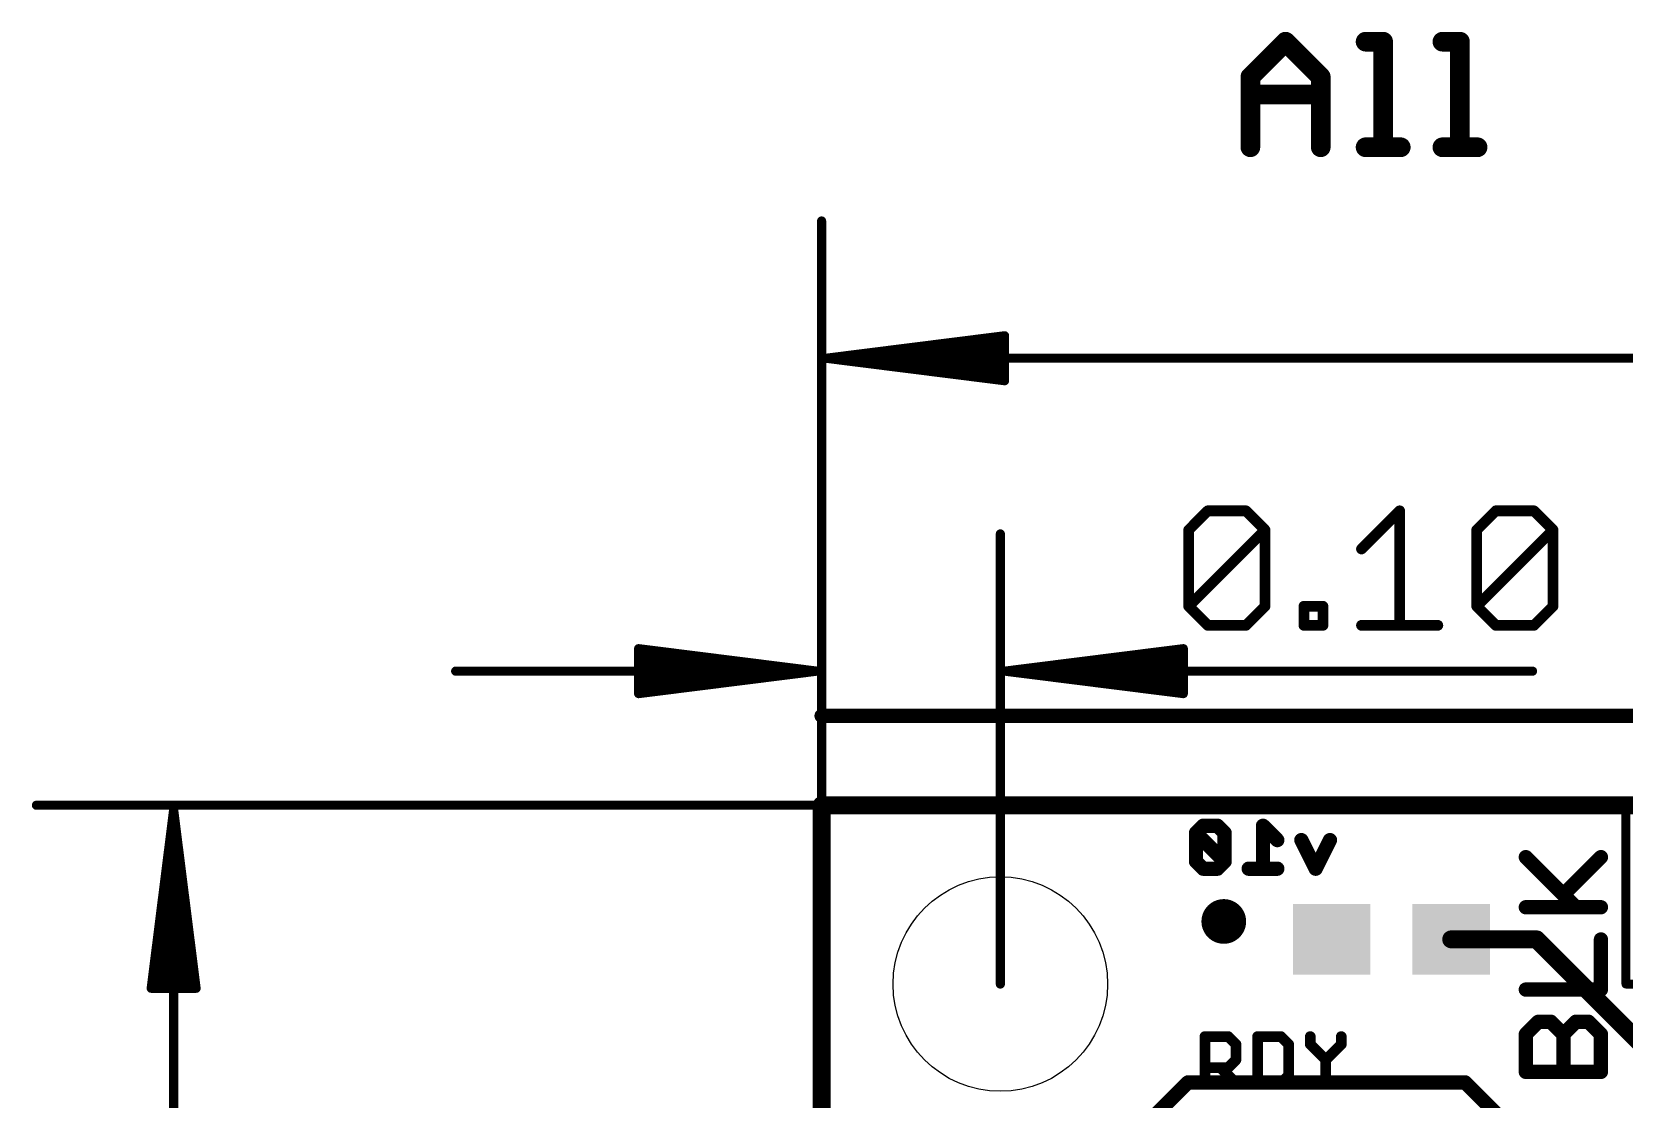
# Model space of a CAD drawing. Extents: x -11.6 to 46, y -5.8 to 74.7.
# Drawn here: x -11.22 to 11.4, y 59.32 to 74.49 of the extents above; entities that cross this region are included whole.
import ezdxf

# ---------------------------------------------------------------- set-up
doc = ezdxf.new("R2010")
doc.units = 0
for name, color, linetype in [('1', 12, 'CONTINUOUS'), ('16', 132, 'CONTINUOUS'), ('20', 53, 'CONTINUOUS'), ('21', 41, 'CONTINUOUS'), ('24', 53, 'CONTINUOUS'), ('47', 253, 'CONTINUOUS'), ('49', 253, 'CONTINUOUS')]:
    doc.layers.add(name, color=color, linetype=linetype)

# ---------------------------------------------------------------- blocks, each defined once
blk = doc.blocks.new('RECT')
blk.add_solid([(-0.5, -0.5), (0.5, -0.5), (-0.5, 0.5), (0.5, 0.5)])
blk = doc.blocks.new('PIE')
at = {"const_width": 0.5}
blk.add_lwpolyline([(0, -0.25, 1), (0, 0.25, 1), (0, -0.25)], format="xyb", dxfattribs=at)

msp = doc.modelspace()

# ---------------------------------------------------------------- linework, layer by layer
at = {"layer": '1', "const_width": 0.254}
for points in [[(0, 0), (0, 63.5)], [(0, 63.5), (38.1, 63.5)], [(10.16, 61.595), (8.9463, 61.595)], [(12.0523, 59.7028), (10.16, 61.595)]]:
    msp.add_lwpolyline(points, dxfattribs=at)
at = {"layer": '1', "const_width": 0.127}
for points in [[(0.0635, 63.5, 1), (-0.0635, 63.5)], [(0, 63.5635, 1), (0, 63.4365)], [(8.9463, 61.6585, 1), (8.9463, 61.5315)], [(10.2049, 61.6399, 1), (10.1151, 61.5501)], [(10.16, 61.5315, 1), (10.16, 61.6585)]]:
    msp.add_lwpolyline(points, format="xyb", dxfattribs=at)
at = {"layer": '16'}
for points, const_width in [([(0, 0), (0, 63.5)], 0.254), ([(0, 63.5), (38.1, 63.5)], 0.254), ([(5.4221, 63.2085), (5.3204, 63.1068)], 0.2032), ([(5.3204, 63.1068), (5.3204, 62.7)], 0.2032), ([(5.7272, 62.7), (5.3204, 63.1068)], 0.2032), ([(5.6255, 63.2085), (5.4221, 63.2085)], 0.2032), ([(5.7272, 63.1068), (5.6255, 63.2085)], 0.2032), ([(5.7272, 62.7), (5.7272, 63.1068)], 0.2032), ([(6.4756, 63.0051), (6.2722, 63.2085)], 0.2032), ([(6.2722, 63.2085), (6.2722, 62.5984)], 0.2032), ([(7.0207, 62.5984), (6.8173, 63.0051)], 0.2032), ([(7.224, 63.0051), (7.0207, 62.5984)], 0.2032), ([(5.3204, 62.7), (5.4221, 62.5984)], 0.2032), ([(5.4221, 62.5984), (5.6255, 62.5984)], 0.2032), ([(5.6255, 62.5984), (5.7272, 62.7)], 0.2032), ([(6.4756, 62.5984), (6.0689, 62.5984)], 0.2032), ([(5.207, 59.563), (2.794, 57.15)], 0.2032), ([(9.144, 59.563), (5.207, 59.563)], 0.2032), ([(9.906, 58.801), (9.144, 59.563)], 0.2032)]:
    msp.add_lwpolyline(points, dxfattribs=dict(at, const_width=const_width))
for points, const_width in [([(0.0635, 63.5, 1), (-0.0635, 63.5)], 0.127), ([(0, 63.5635, 1), (0, 63.4365)], 0.127), ([(5.3712, 63.1068, 1), (5.2696, 63.1068)], 0.1016), ([(5.3564, 63.1427, 1), (5.2845, 63.0709)], 0.1016), ([(5.2845, 63.1427, 1), (5.3564, 63.0709)], 0.1016), ([(5.4221, 63.2593, 1), (5.4221, 63.1577)], 0.1016), ([(5.4581, 63.1725, 1), (5.3862, 63.2444)], 0.1016), ([(5.6614, 63.2444, 1), (5.5896, 63.1725)], 0.1016), ([(5.6255, 63.1577, 1), (5.6255, 63.2593)], 0.1016), ([(5.778, 63.1068, 1), (5.6764, 63.1068)], 0.1016), ([(5.6913, 63.0709, 1), (5.7631, 63.1427)], 0.1016), ([(6.3082, 63.2444, 1), (6.2363, 63.1725)], 0.1016), ([(6.323, 63.2085, 1), (6.2214, 63.2085)], 0.1016), ([(6.4397, 62.9692, 1), (6.5115, 63.041)], 0.1016), ([(6.8627, 63.0278, 1), (6.7718, 62.9824)], 0.1016), ([(7.2695, 62.9824, 1), (7.1786, 63.0278)], 0.1016), ([(5.3564, 62.736, 1), (5.2845, 62.6641)], 0.1016), ([(5.2696, 62.7, 1), (5.3712, 62.7)], 0.1016), ([(5.4221, 62.6492, 1), (5.4221, 62.5476)], 0.1016), ([(5.3862, 62.5624, 1), (5.4581, 62.6343)], 0.1016), ([(5.5896, 62.6343, 1), (5.6614, 62.5624)], 0.1016), ([(5.6255, 62.5476, 1), (5.6255, 62.6492)], 0.1016), ([(5.6764, 62.7, 1), (5.778, 62.7)], 0.1016), ([(5.7631, 62.6641, 1), (5.6913, 62.736)], 0.1016), ([(5.6913, 62.6641, 1), (5.7631, 62.736)], 0.1016), ([(6.0689, 62.6492, 1), (6.0689, 62.5476)], 0.1016), ([(6.4756, 62.5476, 1), (6.4756, 62.6492)], 0.1016), ([(6.2214, 62.5984, 1), (6.323, 62.5984)], 0.1016), ([(6.9752, 62.6211, 1), (7.0661, 62.5756)], 0.1016), ([(6.9752, 62.5756, 1), (7.0661, 62.6211)], 0.1016), ([(5.207, 59.6138, 1), (5.207, 59.5122)], 0.1016), ([(5.2429, 59.5271, 1), (5.1711, 59.5989)], 0.1016), ([(9.1799, 59.5989, 1), (9.1081, 59.5271)], 0.1016), ([(9.144, 59.5122, 1), (9.144, 59.6138)], 0.1016)]:
    msp.add_lwpolyline(points, format="xyb", dxfattribs=dict(at, const_width=const_width))
at = {"layer": '20', "const_width": 0.2032}
for points in [[(38.1, 63.5), (0, 63.5)], [(0, 63.5), (0, 0)]]:
    msp.add_lwpolyline(points, dxfattribs=at)
at = {"layer": '20', "const_width": 0.1016}
for points in [[(0, 63.5508, 1), (0, 63.4492)], [(0.0508, 63.5, 1), (-0.0508, 63.5)]]:
    msp.add_lwpolyline(points, format="xyb", dxfattribs=at)
at = {"layer": '20'}
msp.add_circle((2.54, 60.96), 1.524, dxfattribs=at)
at = {"layer": '21'}
for points, const_width in [([(11.4618, 63.5, 1), (11.3982, 63.5)], 0.0635), ([(11.43, 63.5318, 1), (11.43, 63.4682)], 0.0635), ([(10.0426, 62.7989, 1), (9.9708, 62.7271)], 0.1016), ([(11.1103, 62.7271, 1), (11.0385, 62.7989)], 0.1016), ([(10.5046, 62.2651, 1), (10.5765, 62.1932)], 0.1016), ([(10.0067, 62.102, 1), (10.0067, 62.0004)], 0.1016), ([(10.6826, 62.0153, 1), (10.7544, 62.0871)], 0.1016), ([(11.0744, 62.0004, 1), (11.0744, 62.102)], 0.1016), ([(11.1252, 61.5936, 1), (11.0236, 61.5936)], 0.1016), ([(10.0067, 60.9326, 1), (10.0067, 60.831)], 0.1016), ([(11.0236, 60.8818, 1), (11.1252, 60.8818)], 0.1016), ([(11.0744, 60.831, 1), (11.0744, 60.9326)], 0.1016), ([(11.43, 60.9918, 1), (11.43, 60.9282)], 0.0635), ([(11.3982, 60.96, 1), (11.4618, 60.96)], 0.0635), ([(10.1846, 60.475, 1), (10.1846, 60.3734)], 0.1016), ([(10.2206, 60.3883, 1), (10.1487, 60.4601)], 0.1016), ([(10.3985, 60.4601, 1), (10.3267, 60.3883)], 0.1016), ([(10.3626, 60.3734, 1), (10.3626, 60.475)], 0.1016), ([(10.7185, 60.475, 1), (10.7185, 60.3734)], 0.1016), ([(10.7544, 60.3883, 1), (10.6826, 60.4601)], 0.1016), ([(10.9324, 60.4601, 1), (10.8605, 60.3883)], 0.1016), ([(10.8964, 60.3734, 1), (10.8964, 60.475)], 0.1016), ([(5.4856, 60.2139, 1), (5.4094, 60.2139)], 0.0762), ([(5.4475, 60.252, 1), (5.4475, 60.1758)], 0.0762), ([(5.8049, 60.2408, 1), (5.751, 60.1869)], 0.0762), ([(5.7779, 60.1758, 1), (5.7779, 60.252)], 0.0762), ([(6.234, 60.2139, 1), (6.1578, 60.2139)], 0.0762), ([(6.1959, 60.252, 1), (6.1959, 60.1758)], 0.0762), ([(6.5533, 60.2408, 1), (6.4994, 60.1869)], 0.0762), ([(6.5263, 60.1758, 1), (6.5263, 60.252)], 0.0762), ([(6.9824, 60.2139, 1), (6.9062, 60.2139)], 0.0762), ([(7.423, 60.2139, 1), (7.3468, 60.2139)], 0.0762), ([(10.0575, 60.2463, 1), (9.9559, 60.2463)], 0.1016), ([(9.9708, 60.2822, 1), (10.0426, 60.2103)], 0.1016), ([(10.5913, 60.2463, 1), (10.4897, 60.2463)], 0.1016), ([(10.5046, 60.2822, 1), (10.5765, 60.2103)], 0.1016), ([(10.5046, 60.2103, 1), (10.5765, 60.2822)], 0.1016), ([(11.1252, 60.2463, 1), (11.0236, 60.2463)], 0.1016), ([(11.0385, 60.2103, 1), (11.1103, 60.2822)], 0.1016), ([(5.9262, 60.1037, 1), (5.85, 60.1037)], 0.0762), ([(5.8612, 60.0768, 1), (5.915, 60.1306)], 0.0762), ([(6.6746, 60.1037, 1), (6.5984, 60.1037)], 0.0762), ([(6.6096, 60.0768, 1), (6.6635, 60.1306)], 0.0762), ([(6.9712, 60.1306, 1), (6.9173, 60.0768)], 0.0762), ([(6.9062, 60.1037, 1), (6.9824, 60.1037)], 0.0762), ([(7.3468, 60.1037, 1), (7.423, 60.1037)], 0.0762), ([(7.4119, 60.0768, 1), (7.358, 60.1306)], 0.0762), ([(5.4475, 59.8113, 1), (5.4475, 59.7351)], 0.0762), ([(5.6947, 59.8002, 1), (5.6408, 59.7463)], 0.0762), ([(5.751, 59.8002, 1), (5.8049, 59.7463)], 0.0762), ([(5.7779, 59.7351, 1), (5.7779, 59.8113)], 0.0762), ([(5.85, 59.8834, 1), (5.9262, 59.8834)], 0.0762), ([(5.915, 59.8564, 1), (5.8612, 59.9103)], 0.0762), ([(6.6635, 59.6361, 1), (6.6096, 59.69)], 0.0762), ([(7.2027, 59.8834, 1), (7.1265, 59.8834)], 0.0762), ([(7.1377, 59.9103, 1), (7.1915, 59.8564)], 0.0762), ([(7.1377, 59.8564, 1), (7.1915, 59.9103)], 0.0762), ([(10.0067, 59.7632, 1), (10.0067, 59.6616)], 0.1016), ([(9.9559, 59.7124, 1), (10.0575, 59.7124)], 0.1016), ([(10.4897, 59.7124, 1), (10.5913, 59.7124)], 0.1016), ([(11.0236, 59.7124, 1), (11.1252, 59.7124)], 0.1016), ([(11.0744, 59.6616, 1), (11.0744, 59.7632)], 0.1016), ([(5.4094, 59.5529, 1), (5.4856, 59.5529)], 0.0762), ([(5.8612, 59.526, 1), (5.915, 59.5798)], 0.0762), ([(6.1959, 59.591, 1), (6.1959, 59.5148)], 0.0762), ([(6.1578, 59.5529, 1), (6.234, 59.5529)], 0.0762), ([(6.4994, 59.5798, 1), (6.5533, 59.526)], 0.0762), ([(6.5263, 59.5148, 1), (6.5263, 59.591)], 0.0762), ([(6.5984, 59.6631, 1), (6.6746, 59.6631)], 0.0762), ([(7.1265, 59.5529, 1), (7.2027, 59.5529)], 0.0762)]:
    msp.add_lwpolyline(points, format="xyb", dxfattribs=dict(at, const_width=const_width))
for points, const_width in [([(11.43, 60.96), (11.43, 63.5)], 0.127), ([(11.43, 63.5), (26.67, 63.5)], 0.127), ([(10.7185, 62.0512), (10.0067, 62.763)], 0.2032), ([(10.5405, 62.2291), (11.0744, 62.763)], 0.2032), ([(10.0067, 62.0512), (11.0744, 62.0512)], 0.2032), ([(11.0744, 60.8818), (11.0744, 61.5936)], 0.2032), ([(10.0067, 60.8818), (11.0744, 60.8818)], 0.2032), ([(26.67, 60.96), (11.43, 60.96)], 0.127), ([(10.0067, 60.2463), (10.1846, 60.4242)], 0.2032), ([(10.1846, 60.4242), (10.3626, 60.4242)], 0.2032), ([(10.3626, 60.4242), (10.5405, 60.2463)], 0.2032), ([(10.5405, 60.2463), (10.7185, 60.4242)], 0.2032), ([(10.7185, 60.4242), (10.8964, 60.4242)], 0.2032), ([(10.8964, 60.4242), (11.0744, 60.2463)], 0.2032), ([(5.4475, 59.5529), (5.4475, 60.2139)], 0.1524), ([(5.4475, 60.2139), (5.7779, 60.2139)], 0.1524), ([(5.7779, 60.2139), (5.8881, 60.1037)], 0.1524), ([(6.1959, 60.2139), (6.1959, 59.5529)], 0.1524), ([(6.5263, 60.2139), (6.1959, 60.2139)], 0.1524), ([(6.6365, 60.1037), (6.5263, 60.2139)], 0.1524), ([(6.9443, 60.2139), (6.9443, 60.1037)], 0.1524), ([(7.3849, 60.1037), (7.3849, 60.2139)], 0.1524), ([(10.0067, 59.7124), (10.0067, 60.2463)], 0.2032), ([(10.5405, 59.7124), (10.5405, 60.2463)], 0.2032), ([(11.0744, 60.2463), (11.0744, 59.7124)], 0.2032), ([(5.8881, 60.1037), (5.8881, 59.8834)], 0.1524), ([(6.6365, 59.6631), (6.6365, 60.1037)], 0.1524), ([(6.9443, 60.1037), (7.1646, 59.8834)], 0.1524), ([(7.1646, 59.8834), (7.3849, 60.1037)], 0.1524), ([(5.7779, 59.7732), (5.4475, 59.7732)], 0.1524), ([(5.6678, 59.7732), (5.8881, 59.5529)], 0.1524), ([(5.8881, 59.8834), (5.7779, 59.7732)], 0.1524), ([(6.5263, 59.5529), (6.6365, 59.6631)], 0.1524), ([(7.1646, 59.8834), (7.1646, 59.5529)], 0.1524), ([(11.0744, 59.7124), (10.0067, 59.7124)], 0.2032), ([(6.1959, 59.5529), (6.5263, 59.5529)], 0.1524)]:
    msp.add_lwpolyline(points, dxfattribs=dict(at, const_width=const_width))
at = {"layer": '24'}
msp.add_point((5.715, 61.849), dxfattribs=at)
at = {"layer": '47'}
for points, const_width in [([(6.0928, 73.8471), (6.5928, 74.3471)], 0.2794), ([(6.5928, 74.3471), (7.0927, 73.8471)], 0.2794), ([(7.73, 74.3471), (7.98, 74.3471)], 0.2794), ([(7.98, 74.3471), (7.98, 72.8472)], 0.2794), ([(8.8214, 74.3471), (9.0714, 74.3471)], 0.2794), ([(9.0714, 74.3471), (9.0714, 72.8472)], 0.2794), ([(6.0928, 72.8472), (6.0928, 73.8471)], 0.2794), ([(7.0927, 73.8471), (7.0927, 72.8472)], 0.2794), ([(6.0928, 73.5971), (7.0927, 73.5971)], 0.2794), ([(7.73, 72.8472), (8.2299, 72.8472)], 0.2794), ([(8.8214, 72.8472), (9.3214, 72.8472)], 0.2794), ([(0, 63.5), (0, 71.8)], 0.13), ([(0.065, 69.85), (2.6, 70.1692)], 0.13), ([(0.065, 69.85), (2.6, 70.11)], 0.13), ([(2.6, 70.1692), (2.6, 69.5308)], 0.13), ([(0.065, 69.85), (2.6, 69.98)], 0.13), ([(0.065, 69.85), (38.035, 69.85)], 0.13), ([(2.6, 69.5308), (0.065, 69.85)], 0.13), ([(2.6, 69.72), (0.065, 69.85)], 0.13), ([(2.6, 69.59), (0.065, 69.85)], 0.13), ([(5.2162, 67.4115), (5.4874, 67.6827)], 0.1524), ([(5.4874, 67.6827), (6.0297, 67.6827)], 0.1524), ([(6.0297, 67.6827), (6.3009, 67.4115)], 0.1524), ([(7.6719, 67.1404), (8.2143, 67.6827)], 0.1524), ([(8.2143, 67.6827), (8.2143, 66.0557)], 0.1524), ([(9.3091, 67.4115), (9.5803, 67.6827)], 0.1524), ([(9.5803, 67.6827), (10.1226, 67.6827)], 0.1524), ([(10.1226, 67.6827), (10.3938, 67.4115)], 0.1524), ([(5.2162, 66.3269), (5.2162, 67.4115)], 0.1524), ([(5.2162, 66.3269), (6.3009, 67.4115)], 0.1524), ([(6.3009, 67.4115), (6.3009, 66.3269)], 0.1524), ([(9.3091, 66.3269), (9.3091, 67.4115)], 0.1524), ([(9.3091, 66.3269), (10.3938, 67.4115)], 0.1524), ([(10.3938, 67.4115), (10.3938, 66.3269)], 0.1524), ([(0, 60.96), (0, 67.355)], 0.13), ([(2.54, 60.96), (2.54, 67.355)], 0.13), ([(5.4874, 66.0557), (5.2162, 66.3269)], 0.1524), ([(6.3009, 66.3269), (6.0297, 66.0557)], 0.1524), ([(6.8534, 66.0557), (6.8534, 66.3269)], 0.1524), ([(6.8534, 66.3269), (7.1245, 66.3269)], 0.1524), ([(7.1245, 66.3269), (7.1245, 66.0557)], 0.1524), ([(9.5803, 66.0557), (9.3091, 66.3269)], 0.1524), ([(10.3938, 66.3269), (10.1226, 66.0557)], 0.1524), ([(6.0297, 66.0557), (5.4874, 66.0557)], 0.1524), ([(7.1245, 66.0557), (6.8534, 66.0557)], 0.1524), ([(7.6719, 66.0557), (8.7566, 66.0557)], 0.1524), ([(10.1226, 66.0557), (9.5803, 66.0557)], 0.1524), ([(-0.065, 65.405), (-2.6, 65.7242)], 0.13), ([(-2.6, 65.7242), (-2.6, 65.0858)], 0.13), ([(-0.065, 65.405), (-2.6, 65.665)], 0.13), ([(2.605, 65.405), (5.14, 65.7242)], 0.13), ([(2.605, 65.405), (5.14, 65.665)], 0.13), ([(5.14, 65.7242), (5.14, 65.0858)], 0.13), ([(-0.065, 65.405), (-5.2, 65.405)], 0.13), ([(-0.065, 65.405), (-2.6, 65.535)], 0.13), ([(-2.6, 65.0858), (-0.065, 65.405)], 0.13), ([(-2.6, 65.275), (-0.065, 65.405)], 0.13), ([(-2.6, 65.145), (-0.065, 65.405)], 0.13), ([(2.605, 65.405), (5.14, 65.535)], 0.13), ([(2.605, 65.405), (10.1028, 65.405)], 0.13), ([(5.14, 65.0858), (2.605, 65.405)], 0.13), ([(5.14, 65.275), (2.605, 65.405)], 0.13), ([(5.14, 65.145), (2.605, 65.405)], 0.13), ([(0, 63.5), (-11.1575, 63.5)], 0.13), ([(-9.2075, 63.435), (-9.5267, 60.9)], 0.13), ([(-9.2075, 63.435), (-9.4675, 60.9)], 0.13), ([(-9.2075, 63.435), (-9.3375, 60.9)], 0.13), ([(-9.2075, 0.065), (-9.2075, 63.435)], 0.13), ([(-8.8883, 60.9), (-9.2075, 63.435)], 0.13), ([(-9.0775, 60.9), (-9.2075, 63.435)], 0.13), ([(-8.9475, 60.9), (-9.2075, 63.435)], 0.13), ([(-9.5267, 60.9), (-8.8883, 60.9)], 0.13)]:
    msp.add_lwpolyline(points, dxfattribs=dict(at, const_width=const_width))
for points, const_width in [([(6.6422, 74.3965, 1), (6.5434, 74.2977)], 0.1397), ([(6.6422, 74.2977, 1), (6.5434, 74.3965)], 0.1397), ([(7.73, 74.4169, 1), (7.73, 74.2772)], 0.1397), ([(8.0498, 74.3471, 1), (7.9101, 74.3471)], 0.1397), ([(7.98, 74.2772, 1), (7.98, 74.4169)], 0.1397), ([(8.8214, 74.4169, 1), (8.8214, 74.2772)], 0.1397), ([(9.1412, 74.3471, 1), (9.0015, 74.3471)], 0.1397), ([(9.0714, 74.2772, 1), (9.0714, 74.4169)], 0.1397), ([(6.1627, 73.8471, 1), (6.023, 73.8471)], 0.1397), ([(6.0434, 73.8965, 1), (6.1422, 73.7977)], 0.1397), ([(7.1626, 73.8471, 1), (7.0229, 73.8471)], 0.1397), ([(7.0434, 73.7977, 1), (7.1421, 73.8965)], 0.1397), ([(6.0928, 73.667, 1), (6.0928, 73.5273)], 0.1397), ([(7.0927, 73.5273, 1), (7.0927, 73.667)], 0.1397), ([(6.023, 72.8472, 1), (6.1627, 72.8472)], 0.1397), ([(7.0229, 72.8472, 1), (7.1626, 72.8472)], 0.1397), ([(7.73, 72.9171, 1), (7.73, 72.7773)], 0.1397), ([(7.9101, 72.8472, 1), (8.0498, 72.8472)], 0.1397), ([(8.2299, 72.7773, 1), (8.2299, 72.9171)], 0.1397), ([(8.8214, 72.9171, 1), (8.8214, 72.7773)], 0.1397), ([(9.0015, 72.8472, 1), (9.1412, 72.8472)], 0.1397), ([(9.3214, 72.7773, 1), (9.3214, 72.9171)], 0.1397), ([(0.0325, 71.8, 1), (-0.0325, 71.8)], 0.065), ([(2.6325, 70.1692, 1), (2.5675, 70.1692)], 0.065), ([(2.6041, 70.137, 1), (2.5959, 70.2015)], 0.065), ([(2.6033, 70.0777, 1), (2.5967, 70.1423)], 0.065), ([(2.6017, 69.9475, 1), (2.5983, 70.0125)], 0.065), ([(0.065, 69.8825, 1), (0.065, 69.8175)], 0.065), ([(0.0691, 69.8822, 1), (0.0609, 69.8178)], 0.065), ([(0.0633, 69.8825, 1), (0.0667, 69.8175)], 0.065), ([(0.0667, 69.8825, 1), (0.0633, 69.8175)], 0.065), ([(0.0683, 69.8823, 1), (0.0617, 69.8177)], 0.065), ([(0.0617, 69.8823, 1), (0.0683, 69.8177)], 0.065), ([(0.0609, 69.8822, 1), (0.0691, 69.8178)], 0.065), ([(2.5983, 69.6875, 1), (2.6017, 69.7525)], 0.065), ([(2.5675, 69.5308, 1), (2.6325, 69.5308)], 0.065), ([(2.5959, 69.4985, 1), (2.6041, 69.563)], 0.065), ([(2.5967, 69.5577, 1), (2.6033, 69.6223)], 0.065), ([(5.4874, 67.7208, 1), (5.4874, 67.6446)], 0.0762), ([(5.5143, 67.6557, 1), (5.4604, 67.7096)], 0.0762), ([(6.0566, 67.7096, 1), (6.0028, 67.6557)], 0.0762), ([(6.0297, 67.6446, 1), (6.0297, 67.7208)], 0.0762), ([(8.2524, 67.6827, 1), (8.1762, 67.6827)], 0.0762), ([(8.2412, 67.6557, 1), (8.1873, 67.7096)], 0.0762), ([(9.5803, 67.7208, 1), (9.5803, 67.6446)], 0.0762), ([(9.6072, 67.6557, 1), (9.5533, 67.7096)], 0.0762), ([(10.1495, 67.7096, 1), (10.0956, 67.6557)], 0.0762), ([(10.1226, 67.6446, 1), (10.1226, 67.7208)], 0.0762), ([(5.2543, 67.4115, 1), (5.1781, 67.4115)], 0.0762), ([(5.1893, 67.4385, 1), (5.2431, 67.3846)], 0.0762), ([(6.339, 67.4115, 1), (6.2628, 67.4115)], 0.0762), ([(6.3278, 67.3846, 1), (6.2739, 67.4385)], 0.0762), ([(6.2739, 67.3846, 1), (6.3278, 67.4385)], 0.0762), ([(9.2821, 67.4385, 1), (9.336, 67.3846)], 0.0762), ([(9.3472, 67.4115, 1), (9.271, 67.4115)], 0.0762), ([(10.4319, 67.4115, 1), (10.3557, 67.4115)], 0.0762), ([(10.4207, 67.3846, 1), (10.3668, 67.4385)], 0.0762), ([(10.3668, 67.3846, 1), (10.4207, 67.4385)], 0.0762), ([(0.0325, 67.355, 1), (-0.0325, 67.355)], 0.065), ([(2.5725, 67.355, 1), (2.5075, 67.355)], 0.065), ([(7.645, 67.1673, 1), (7.6989, 67.1134)], 0.0762), ([(5.2431, 66.3538, 1), (5.1893, 66.2999)], 0.0762), ([(5.1893, 66.3538, 1), (5.2431, 66.2999)], 0.0762), ([(5.1781, 66.3269, 1), (5.2543, 66.3269)], 0.0762), ([(6.2628, 66.3269, 1), (6.339, 66.3269)], 0.0762), ([(6.3278, 66.2999, 1), (6.2739, 66.3538)], 0.0762), ([(6.8915, 66.3269, 1), (6.8153, 66.3269)], 0.0762), ([(6.8534, 66.365, 1), (6.8534, 66.2888)], 0.0762), ([(7.1626, 66.3269, 1), (7.0864, 66.3269)], 0.0762), ([(7.1245, 66.2888, 1), (7.1245, 66.365)], 0.0762), ([(9.336, 66.3538, 1), (9.2821, 66.2999)], 0.0762), ([(9.2821, 66.3538, 1), (9.336, 66.2999)], 0.0762), ([(9.271, 66.3269, 1), (9.3472, 66.3269)], 0.0762), ([(10.3557, 66.3269, 1), (10.4319, 66.3269)], 0.0762), ([(10.4207, 66.2999, 1), (10.3668, 66.3538)], 0.0762), ([(5.4874, 66.0938, 1), (5.4874, 66.0176)], 0.0762), ([(5.4604, 66.0288, 1), (5.5143, 66.0826)], 0.0762), ([(6.0028, 66.0826, 1), (6.0566, 66.0288)], 0.0762), ([(6.0297, 66.0176, 1), (6.0297, 66.0938)], 0.0762), ([(6.8534, 66.0938, 1), (6.8534, 66.0176)], 0.0762), ([(6.8153, 66.0557, 1), (6.8915, 66.0557)], 0.0762), ([(7.0864, 66.0557, 1), (7.1626, 66.0557)], 0.0762), ([(7.1245, 66.0176, 1), (7.1245, 66.0938)], 0.0762), ([(7.6719, 66.0938, 1), (7.6719, 66.0176)], 0.0762), ([(8.1762, 66.0557, 1), (8.2524, 66.0557)], 0.0762), ([(8.7566, 66.0176, 1), (8.7566, 66.0938)], 0.0762), ([(9.5803, 66.0938, 1), (9.5803, 66.0176)], 0.0762), ([(9.5533, 66.0288, 1), (9.6072, 66.0826)], 0.0762), ([(10.0956, 66.0826, 1), (10.1495, 66.0288)], 0.0762), ([(10.1226, 66.0176, 1), (10.1226, 66.0938)], 0.0762), ([(-2.5959, 65.7565, 1), (-2.6041, 65.692)], 0.065), ([(-2.5675, 65.7242, 1), (-2.6325, 65.7242)], 0.065), ([(-2.5967, 65.6973, 1), (-2.6033, 65.6327)], 0.065), ([(5.1725, 65.7242, 1), (5.1075, 65.7242)], 0.065), ([(5.1441, 65.692, 1), (5.1359, 65.7565)], 0.065), ([(5.1433, 65.6327, 1), (5.1367, 65.6973)], 0.065), ([(-5.2, 65.4375, 1), (-5.2, 65.3725)], 0.065), ([(-2.5983, 65.5675, 1), (-2.6017, 65.5025)], 0.065), ([(-0.0609, 65.3728, 1), (-0.0691, 65.4372)], 0.065), ([(-0.0691, 65.3728, 1), (-0.0609, 65.4372)], 0.065), ([(-0.0617, 65.3727, 1), (-0.0683, 65.4373)], 0.065), ([(-0.0683, 65.3727, 1), (-0.0617, 65.4373)], 0.065), ([(-0.0667, 65.3725, 1), (-0.0633, 65.4375)], 0.065), ([(-0.0633, 65.3725, 1), (-0.0667, 65.4375)], 0.065), ([(-0.065, 65.3725, 1), (-0.065, 65.4375)], 0.065), ([(2.605, 65.4375, 1), (2.605, 65.3725)], 0.065), ([(2.6091, 65.4372, 1), (2.6009, 65.3728)], 0.065), ([(2.6033, 65.4375, 1), (2.6067, 65.3725)], 0.065), ([(2.6067, 65.4375, 1), (2.6033, 65.3725)], 0.065), ([(2.6083, 65.4373, 1), (2.6017, 65.3727)], 0.065), ([(2.6017, 65.4373, 1), (2.6083, 65.3727)], 0.065), ([(2.6009, 65.4372, 1), (2.6091, 65.3728)], 0.065), ([(5.1417, 65.5025, 1), (5.1383, 65.5675)], 0.065), ([(10.1028, 65.3725, 1), (10.1028, 65.4375)], 0.065), ([(-2.6017, 65.3075, 1), (-2.5983, 65.2425)], 0.065), ([(-2.6033, 65.1773, 1), (-2.5967, 65.1127)], 0.065), ([(5.1367, 65.1127, 1), (5.1433, 65.1773)], 0.065), ([(5.1383, 65.2425, 1), (5.1417, 65.3075)], 0.065), ([(-2.6041, 65.118, 1), (-2.5959, 65.0535)], 0.065), ([(-2.6325, 65.0858, 1), (-2.5675, 65.0858)], 0.065), ([(5.1075, 65.0858, 1), (5.1725, 65.0858)], 0.065), ([(5.1359, 65.0535, 1), (5.1441, 65.118)], 0.065), ([(-11.1575, 63.5325, 1), (-11.1575, 63.4675)], 0.065), ([(-9.175, 63.435, 1), (-9.24, 63.435)], 0.065), ([(-9.1753, 63.4391, 1), (-9.2397, 63.4309)], 0.065), ([(-9.175, 63.4333, 1), (-9.24, 63.4367)], 0.065), ([(-9.175, 63.4367, 1), (-9.24, 63.4333)], 0.065), ([(-9.1752, 63.4383, 1), (-9.2398, 63.4317)], 0.065), ([(-9.1752, 63.4317, 1), (-9.2398, 63.4383)], 0.065), ([(-9.1753, 63.4309, 1), (-9.2397, 63.4391)], 0.065), ([(-0.0325, 63.5, 1), (0.0325, 63.5)], 0.065), ([(0, 63.4675, 1), (0, 63.5325)], 0.065), ([(-9.559, 60.9041, 1), (-9.4945, 60.8959)], 0.065), ([(-9.5267, 60.9325, 1), (-9.5267, 60.8675)], 0.065), ([(-9.4998, 60.9033, 1), (-9.4352, 60.8967)], 0.065), ([(-9.37, 60.9017, 1), (-9.305, 60.8983)], 0.065), ([(-9.11, 60.8983, 1), (-9.045, 60.9017)], 0.065), ([(-8.9798, 60.8967, 1), (-8.9152, 60.9033)], 0.065), ([(-8.9205, 60.8959, 1), (-8.856, 60.9041)], 0.065), ([(-8.8883, 60.8675, 1), (-8.8883, 60.9325)], 0.065), ([(-0.0325, 60.96, 1), (0.0325, 60.96)], 0.065), ([(2.5075, 60.96, 1), (2.5725, 60.96)], 0.065)]:
    msp.add_lwpolyline(points, format="xyb", dxfattribs=dict(at, const_width=const_width))
at = {"layer": '49', "const_width": 0.2032}
msp.add_lwpolyline([(0, 64.77), (19.05, 64.77)], dxfattribs=at)
at = {"layer": '49', "const_width": 0.1016}
msp.add_lwpolyline([(0, 64.8208, 1), (0, 64.7192)], format="xyb", dxfattribs=at)

# ---------------------------------------------------------------- block references
at = {"layer": '1', "xscale": 0.635, "yscale": 0.635}
msp.add_blockref('PIE', (5.715, 61.849), dxfattribs=at)
at = {"layer": '1', "xscale": 1.1}
for p in [(7.2463, 61.595), (8.9463, 61.595)]:
    msp.add_blockref('RECT', p, dxfattribs=at)
at = {"layer": '16', "xscale": 0.635, "yscale": 0.635}
msp.add_blockref('PIE', (5.715, 61.849), dxfattribs=at)

doc.saveas('drawing.dxf')
